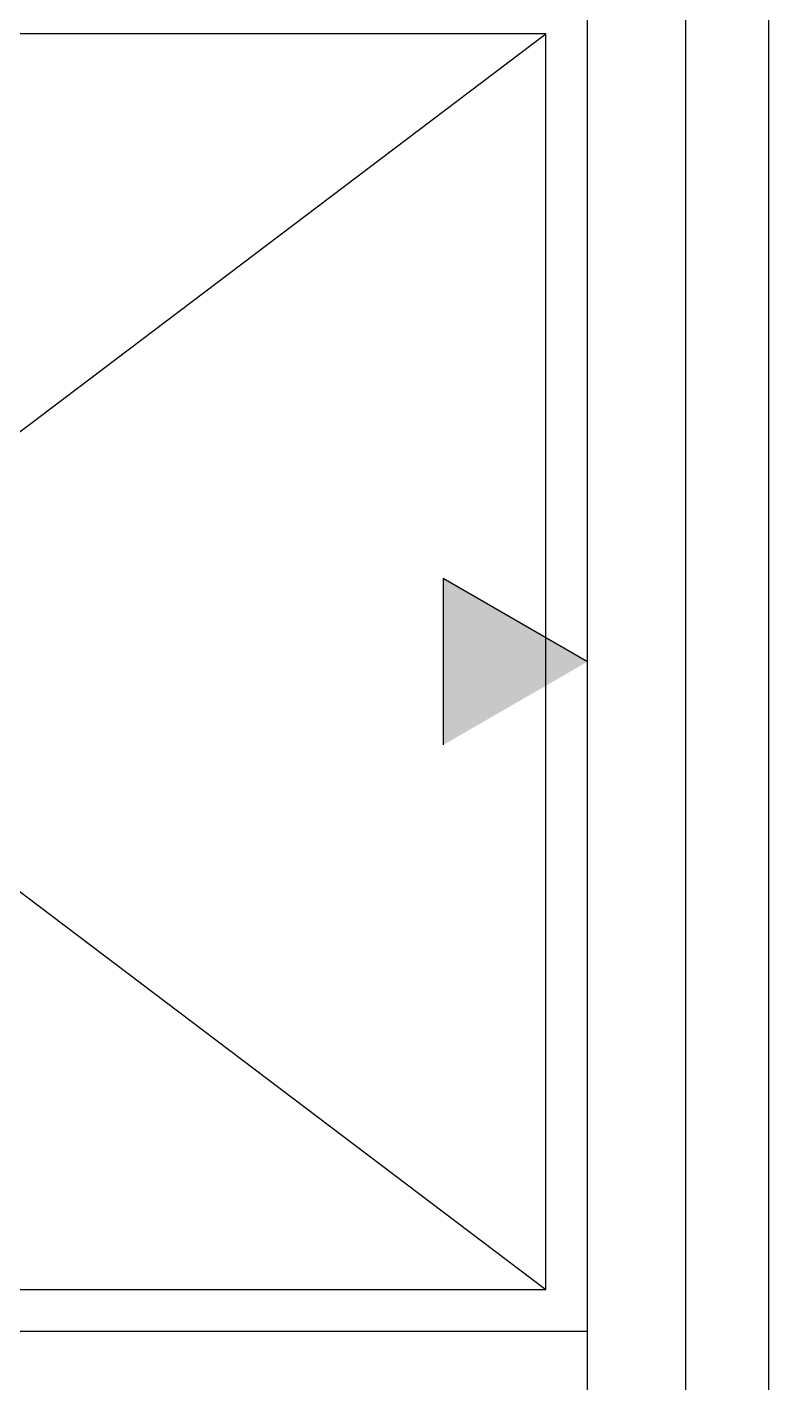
# Model space of a CAD drawing. Header units: inches. Extents: x -167 to 6071, y -6287 to -2731.
# Drawn here: x 1366.79 to 1393.4, y -5983.92 to -5935.32 of the extents above; entities that cross this region are included whole.
import ezdxf

# ---------------------------------------------------------------- set-up
doc = ezdxf.new("R2010")
doc.units = ezdxf.units.IN
doc.header["$LTSCALE"] = 96
doc.header["$MEASUREMENT"] = 0
doc.layers.add('PDF_Geometry', color=7, linetype='Continuous', true_color=0x4a4a4a)
doc.layers.add('PDF_Solid Fills', color=7, linetype='Continuous')

msp = doc.modelspace()

# ---------------------------------------------------------------- linework, layer by layer
at = {"layer": 'PDF_Geometry', "color": 7}
msp.add_lwpolyline([(1391.903, -5581.109), (1390.41, -5581.109), (1390.41, -6048.575), (1393.397, -6048.575), (1393.397, -5581.109)], close=True, dxfattribs=at)
for points in [[(1238.943, -6048.575), (1320.917, -6048.575), (1320.917, -5902.282), (1317.717, -5899.082), (1320.17, -5896.575), (1324.437, -5900.842), (1324.437, -5994.069), (1386.89, -5994.069), (1386.89, -5822.069), (1324.437, -5822.069), (1324.437, -5847.135), (1318.41, -5853.109), (1315.957, -5850.655), (1320.917, -5845.695), (1320.917, -5832.575), (1258.943, -5832.575)], [(1390.41, -5924.469), (1390.41, -5997.589)], [(1386.89, -5958.069), (1381.717, -5955.082), (1381.717, -5961.055)], [(1324.437, -5982.069), (1386.89, -5982.069)]]:
    msp.add_lwpolyline(points, dxfattribs=at)
at = {"layer": 'PDF_Geometry'}
for points in [[(1357.237, -5956.842), (1385.397, -5935.562), (1325.93, -5935.562), (1325.93, -5980.575), (1385.397, -5980.575), (1385.397, -5935.562)], [(1357.237, -5959.295), (1385.397, -5980.575)]]:
    msp.add_lwpolyline(points, dxfattribs=at)
at = {"layer": 'PDF_Solid Fills', "transparency": 33554559}
for points in [[(1381.717, -5955.082), (1386.89, -5958.069), (1381.717, -5958.069)], [(1381.717, -5958.069), (1386.89, -5958.069), (1381.717, -5961.055)]]:
    msp.add_solid(points, dxfattribs=at)

doc.saveas('drawing.dxf')
